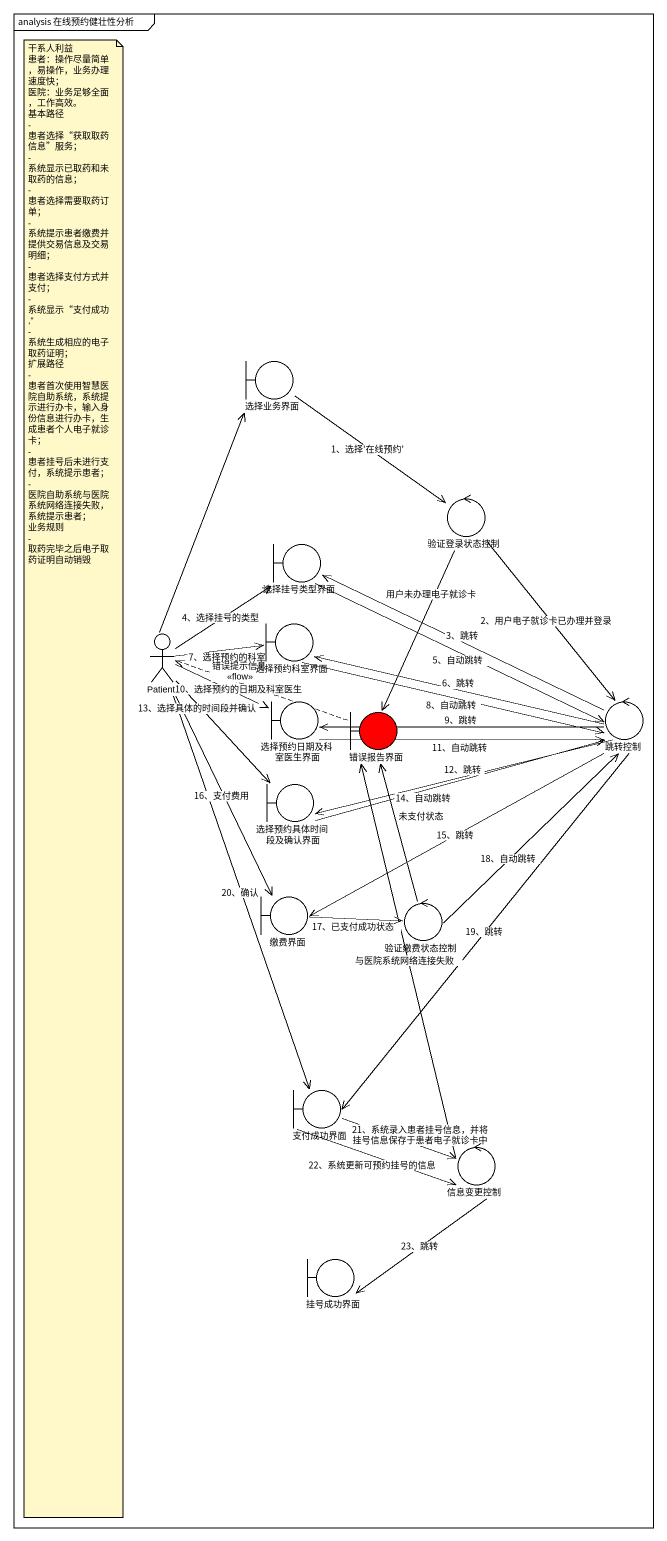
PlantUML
@startuml
mainframe analysis 在线预约健壮性分析
boundary 选择业务界面
control 验证登录状态控制
boundary 选择挂号类型界面
actor Patient
boundary 选择预约科室界面
boundary 选择预约日期及科室医生界面
control 跳转控制
boundary 错误报告界面 #FF0000
boundary 选择预约具体时间段及确认界面
boundary 缴费界面
control 验证缴费状态控制
boundary 支付成功界面
control 信息变更控制
boundary 挂号成功界面
选择业务界面 --> 验证登录状态控制 : 1、选择'在线预约'
验证登录状态控制 --> 跳转控制 : 2、用户电子就诊卡已办理并登录
验证登录状态控制 --> 错误报告界面 : 用户未办理电子就诊卡
选择挂号类型界面 -right-> 跳转控制 : 5、自动跳转
Patient -up-> 选择业务界面
Patient -up-> 选择挂号类型界面 : 4、选择挂号的类型
Patient -right-> 选择预约科室界面 : 7、选择预约的科室
Patient -right-> 选择预约日期及科室医生界面 : 10、选择预约的日期及科室医生
Patient --> 选择预约具体时间段及确认界面 : 13、选择具体的时间段并确认
Patient --> 缴费界面 : 16、支付费用
Patient --> 支付成功界面 : 20、确认
选择预约科室界面 -right-> 跳转控制 : 8、自动跳转
选择预约日期及科室医生界面 -right-> 跳转控制 : 11、自动跳转
跳转控制 -left-> 选择挂号类型界面 : 3、跳转
跳转控制 -left-> 选择预约科室界面 : 6、跳转
跳转控制 -left-> 选择预约日期及科室医生界面 : 9、跳转
跳转控制 -left-> 选择预约具体时间段及确认界面 : 12、跳转
跳转控制 -left-> 缴费界面 : 15、跳转
跳转控制 --> 支付成功界面 : 19、跳转
错误报告界面 .left.> Patient : 错误提示信息\n<<flow>>
选择预约具体时间段及确认界面 -right-> 跳转控制 : 14、自动跳转
缴费界面 -right-> 验证缴费状态控制 : 17、已支付成功状态
验证缴费状态控制 -up-> 跳转控制 : 18、自动跳转
验证缴费状态控制 -up-> 错误报告界面 : 未支付状态
支付成功界面 -right-> 信息变更控制 : 21、系统录入患者挂号信息，并将挂号信息保存于患者电子就诊卡中
支付成功界面 -right-> 信息变更控制 : 22、系统更新可预约挂号的信息
信息变更控制 -up-> 错误报告界面 : 与医院系统网络连接失败
信息变更控制 --> 挂号成功界面 : 23、跳转
note as N1
  干系人利益
  患者：操作尽量简单，易操作，业务办理速度快；
  医院：业务足够全面，工作高效。
  基本路径
  - 患者选择“获取取药信息”服务；
  - 系统显示已取药和未取药的信息；
  - 患者选择需要取药订单；
  - 系统提示患者缴费并提供交易信息及交易明细；
  - 患者选择支付方式并支付；
  - 系统显示“支付成功,”
  - 系统生成相应的电子取药证明；
  扩展路径
  - 患者首次使用智慧医院自助系统，系统提示进行办卡，输入身份信息进行办卡，生成患者个人电子就诊卡；
  - 患者挂号后未进行支付，系统提示患者；
  - 医院自助系统与医院系统网络连接失败，系统提示患者；
  业务规则
  - 取药完毕之后电子取药证明自动销毁
end note
@enduml
